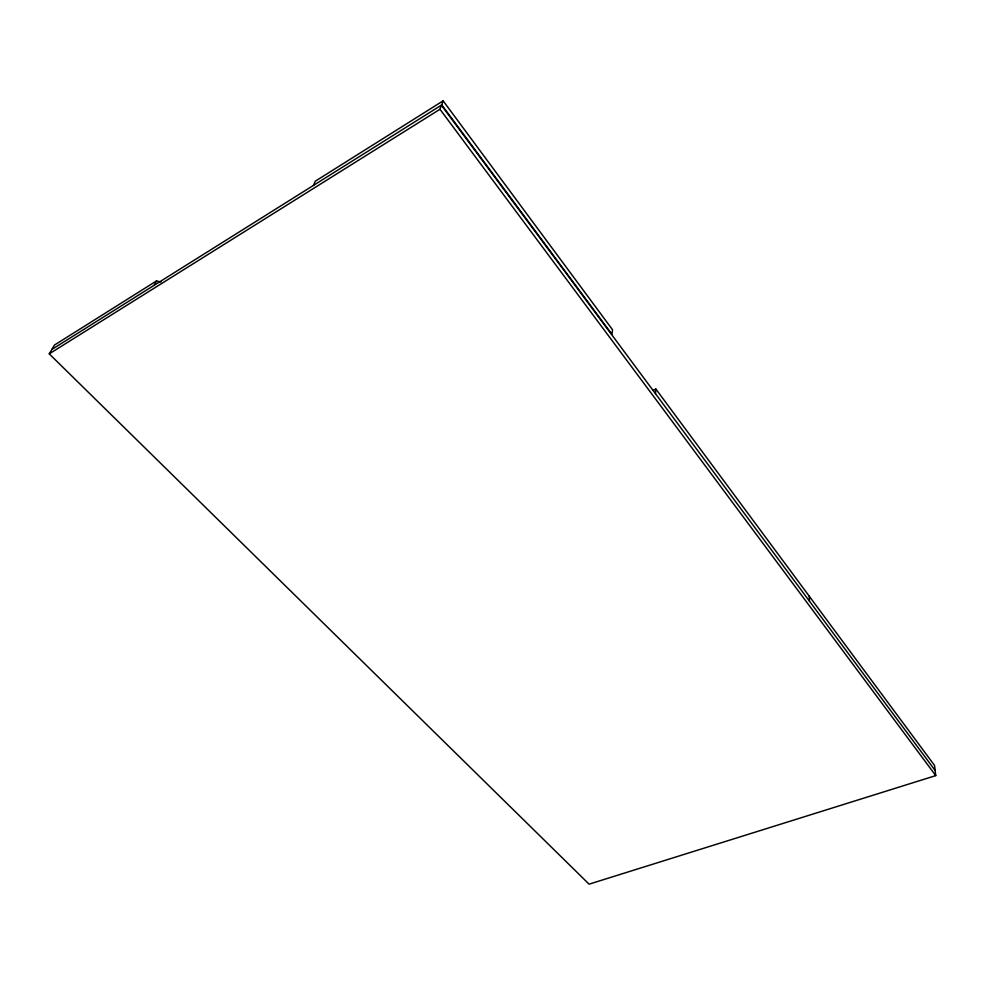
<?xml version="1.0" encoding="UTF-8"?>
<svg xmlns="http://www.w3.org/2000/svg" width="985" height="985" viewBox="0 0 985 985"><rect width="100%" height="100%" fill="white"/><g stroke="black" fill="none" stroke-linecap="round" stroke-linejoin="round"><path stroke-width="1.48" d="M655.481 393.692L655.862 389.013L653.104 390.343M655.862 389.013L934.556 765.48L935.75 775.614L589.092 884.161L49.25 353.861L439.975 109.273L441.342 105.149L935.196 770.59M441.772 104.927L443.127 100.839L612.535 329.766L611.968 334.346L441.772 104.927L51.86 349.453M313.464 185.414L315.286 181.191L443.127 100.839M154.177 285.281L156.492 280.947L160.974 281.993M49.25 353.861L54.458 345.07L156.492 280.947M439.975 109.273L935.75 775.614M809.264 596.233L809.436 601.145"/></g></svg>
